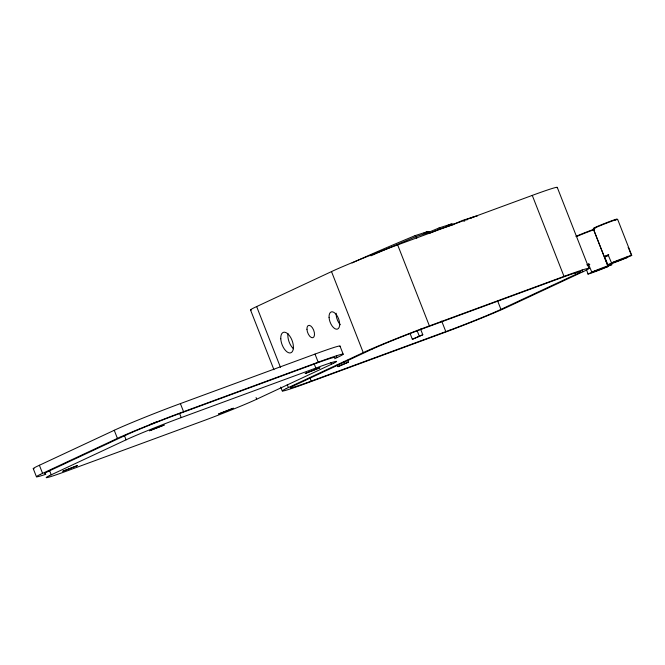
<?xml version="1.0" encoding="UTF-8"?>
<svg xmlns="http://www.w3.org/2000/svg" width="665" height="665" viewBox="0 0 665 665"><rect width="100%" height="100%" fill="white"/><g stroke="black" fill="none" stroke-linecap="round" stroke-linejoin="round"><path stroke-width="1" d="M556.971 187.738A52.153 1.912 -21.4 0 0 536.472 193.856L393.181 246.549A52.153 1.912 -21.4 0 0 334.163 270.356L254.446 307.604A52.153 1.912 -21.4 0 0 251.328 310.006M339.715 346.432A52.153 1.912 -21.4 0 0 319.217 352.541L175.926 405.243A52.153 1.912 -21.4 0 0 116.899 429.05L37.19 466.298A52.153 1.912 -21.4 0 0 34.065 468.7M40.366 474.394L120.049 437.163M47.822 471.618L126.699 434.752M49.41 475.666L128.287 438.809A43.491 1.596 -21.4 0 1 177.48 418.967L319.341 366.789A43.491 1.596 -21.4 0 1 333.356 363.381M334.628 358.726L339.25 356.54A52.153 1.912 -21.4 0 0 322.392 360.646L179.093 413.347A52.153 1.912 -21.4 0 0 120.074 437.154M49.434 475.658A43.491 1.596 -21.4 0 0 63.466 472.241L205.294 420.081A43.491 1.596 -21.4 0 0 254.479 400.239L333.381 363.373M286.191 388.609L365.883 351.369M449.548 330.239A43.491 1.596 -21.4 0 0 498.725 310.405L577.627 273.539A43.491 1.596 -21.4 0 0 563.571 276.956L421.743 329.117M303.041 384.511L446.348 331.81A52.153 1.912 -21.4 0 0 505.367 308.003L585.084 270.755A52.153 1.912 -21.4 0 0 568.218 274.853L424.927 327.554M337.205 364.744L337.961 366.656L348.394 362.134L347.645 360.222M348.394 362.134L337.961 366.656M410.106 333.556L412.35 339.3L422.79 334.769L420.538 329.034M422.79 334.769L412.35 339.3M602.49 268.56L588.051 273.855L586.355 269.525M606.788 266.557L606.164 266.848L611.817 264.77A13.059 0.482 -21.4 0 0 605.94 266.524A13.059 0.482 -21.4 0 0 591.8 272.118L588.458 264.138M622.191 259.358L607.752 264.645L604.726 256.931L608.542 255.56M626.488 257.347L625.865 257.638L631.517 255.568L628.4 247.646M372.525 348.967L293.647 385.825A43.491 1.596 -21.4 0 0 307.712 382.408L449.54 330.247M150.564 424.278L152.642 423.422M153.332 423.148L156.001 422.1M156.533 421.893L157.547 421.51M334.811 357.654A43.491 1.596 -21.4 0 0 317.737 362.749L175.909 414.91A43.491 1.596 -21.4 0 0 126.724 434.744M608.724 254.687L608.01 254.944A13.059 0.482 -21.4 0 0 604.676 256.49L608.666 255.028M589.024 263.889L588.317 264.155A13.059 0.482 -21.4 0 0 586.796 264.82M587.519 264.761L588.966 264.238M587.885 265.111L589.788 264.412M608.176 254.936L611.501 262.916L627.735 257.322L627.361 256.366M591.8 272.118L608.043 266.532L607.66 265.568M415.068 235.643L427.362 231.703A159.7 5.852 -21.4 0 0 423.854 233.157M439.058 227.945L451.36 224.005A109.634 4.015 -21.4 0 0 447.005 225.817M429.524 232.276L415.974 236.624L416.714 238.511M453.522 224.579L439.972 228.926A136.691 5.012 -21.4 0 0 429.906 233.124M463.946 221.237L464.793 220.963M607.469 264.911L593.313 228.818L607.444 264.87M617.627 219.317L631.75 255.385M557.278 187.422L589.024 268.427M582.133 269.874L582.889 271.802M575.05 272.492L575.799 274.404M532.266 195.385L564.011 276.391M497.561 300.755L500.945 309.391M441.685 321.07L445.816 331.619M397.653 244.895L429.399 325.9M416.997 330.339L419.249 336.074M331.503 271.578L363.248 352.583M340.015 346.116L343.19 354.212M344.104 361.527L344.852 363.439M336.349 355.792L337.055 357.587M330.921 362.625L331.552 364.245M315.01 354.079L318.178 362.176M314.246 364.021L315.833 368.069M310.073 378.252L311.203 381.128M256.648 306.557L280.455 367.313M287.255 384.669L288.394 387.562M250.514 309.932L273.938 369.723M280.746 387.08L282.259 390.937M256.067 397.603L256.698 399.224M180.39 403.589L183.565 411.685M179.625 413.53L181.213 417.578M124.505 435.766L126.092 439.814M114.239 430.272L117.414 438.368M49.642 470.745L51.23 474.793M39.385 465.251L42.56 473.347M33.25 468.626L36.425 476.73M45.819 474.286A52.153 1.912 -21.4 0 1 40.39 474.386M45.237 473.613A43.491 1.596 -21.4 0 1 47.847 471.601M370.912 255.817A186.865 6.85 -21.4 0 1 416.007 236.607M365.908 351.361A52.153 1.912 -21.4 0 1 424.918 327.562M303.057 384.503A52.153 1.912 -21.4 0 1 286.224 388.601M372.558 348.959A43.491 1.596 -21.4 0 1 421.726 329.125M352.068 262.958A185.302 6.791 -21.4 0 1 415.051 235.651M427.462 231.844A1.754 1.687 61.2 0 1 429.083 231.744M428.559 232.343A135.195 4.954 -21.4 0 1 439.05 227.954M451.452 224.155A1.762 1.696 62.9 0 1 453.081 224.038M466.73 219.916A59.817 2.195 -21.4 0 1 467.47 219.608M470.496 218.328A59.817 2.195 -21.4 0 1 475.3 216.325L463.023 220.265A85.361 3.126 -21.4 0 0 453.056 224.438M475.409 216.482A1.796 1.721 64.6 0 1 477.046 216.349M293.489 348.768A10.881 5.42 69.8 0 1 287.987 333.572M340.33 324.753A9.144 4.555 69.8 0 1 336.166 313.24M608.043 266.532A13.059 0.482 -21.4 0 1 593.72 272.193A13.059 0.482 -21.4 0 1 588.051 273.855M576.397 236.632A13.059 0.482 -21.4 0 1 594.377 229.558M575.948 236.383A12.627 0.466 -21.4 0 1 594.061 229.234M611.501 262.916A13.059 0.482 -21.4 0 1 625.64 257.322A13.059 0.482 -21.4 0 1 631.517 255.568M627.735 257.322A13.059 0.482 -21.4 0 1 613.421 262.991A13.059 0.482 -21.4 0 1 607.752 264.645M628.25 247.521A13.059 0.482 -21.4 0 1 628.084 247.613M594.186 228.694A13.059 0.482 -21.4 0 1 605.125 223.706A13.059 0.482 -21.4 0 1 616.995 219.733M596.098 227.588A12.627 0.466 -21.4 0 1 597.419 226.399A12.627 0.466 -21.4 0 1 613.487 220.123A12.627 0.466 -21.4 0 1 614.269 220.489M62.867 471.244L77.414 465.583L62.867 471.244M149.542 430.737L164.097 425.076L149.542 430.737M218.735 413.913L233.29 408.252L218.735 413.913M305.252 373.472L319.807 367.812L305.252 373.472M329.067 317.33A9.144 4.555 69.8 0 0 337.388 329.117A9.144 4.555 69.8 0 0 336.623 315.044A9.144 4.555 69.8 0 0 329.067 317.33M306.947 329.291A6.534 3.25 69.8 0 0 312.891 337.712A6.534 3.25 69.8 0 0 312.342 327.662A6.534 3.25 69.8 0 0 306.947 329.291M280.78 338.818A10.881 5.42 69.8 0 0 290.688 352.849A10.881 5.42 69.8 0 0 289.782 336.091A10.881 5.42 69.8 0 0 280.78 338.818"/></g></svg>
